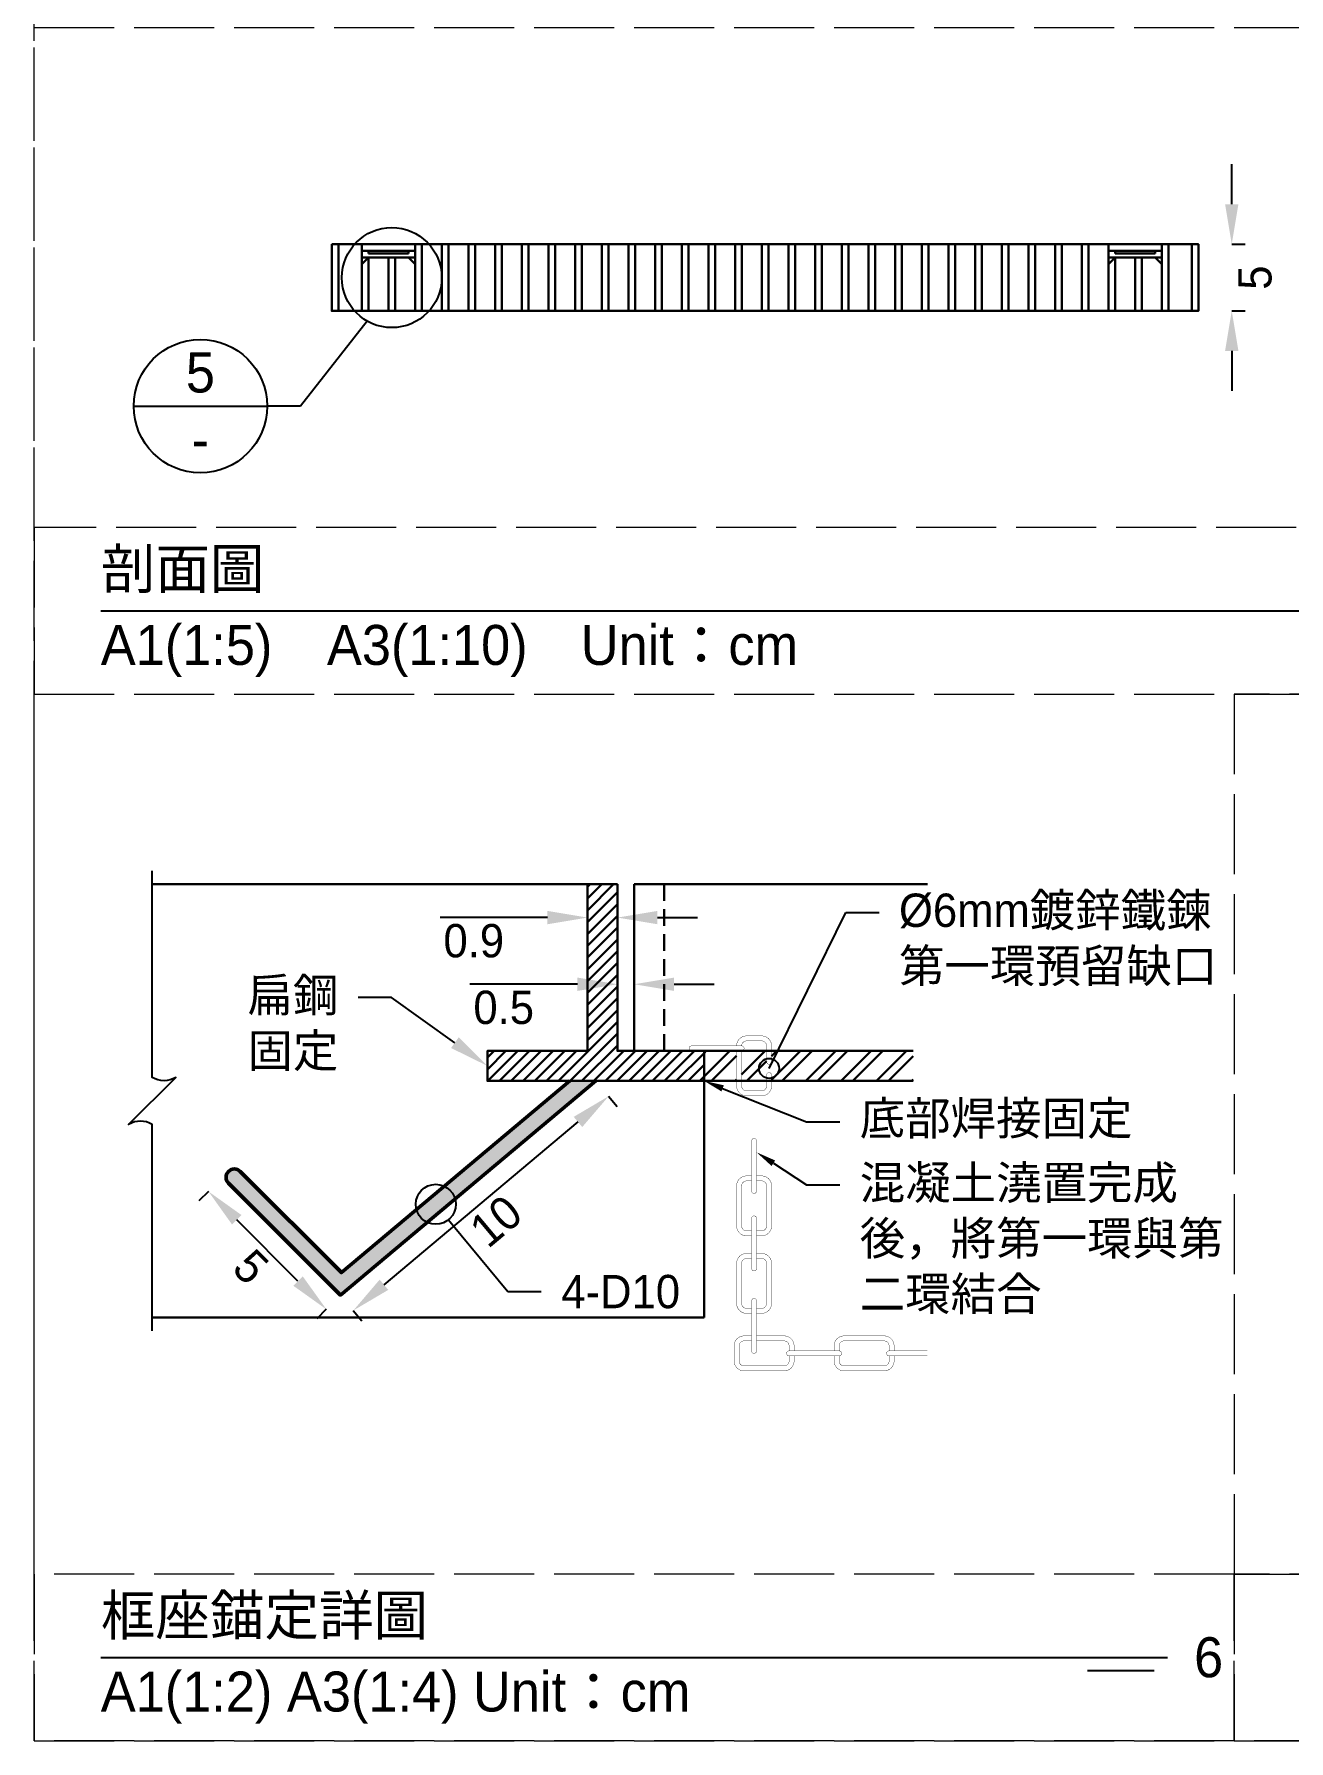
# Model space of a CAD drawing. Extents: x -2640 to 1802, y -2159 to 447.
# Drawn here: x -2640 to -2451.8, y -507 to -251 of the extents above; entities that cross this region are included whole.
import ezdxf
from ezdxf import colors
from ezdxf.entities.mleader import LeaderData, LeaderLine
from ezdxf.math import Vec2, Vec3

# ---------------------------------------------------------------- set-up
doc = ezdxf.new("R2010")
doc.units = 0
doc.header["$MEASUREMENT"] = 0
doc.linetypes.add('ACAD_ISO02W100', pattern=[15, 12, -3])
doc.linetypes.add('HIDDEN', pattern=[0.375, 0.25, -0.125])
doc.layers.add('一、4.基本-隱藏', color=9, linetype='ACAD_ISO02W100', lineweight=20, plot=False)
doc.layers.add('三、3.文字-註解文字', color=2, linetype='Continuous')
for name, color, linetype, lineweight in [('二、2.繪圖-施作項目', 181, 'Continuous', 30), ('二、5.繪圖-鋼筋', 60, 'Continuous', 50), ('二、6.繪圖-其他施作項目', 35, 'Continuous', 30)]:
    doc.layers.add(name, color=color, linetype=linetype, lineweight=lineweight)
doc.styles.add('次圖名(詳圖)', font='MS PGothic.ttf', dxfattribs={"height": 6})
doc.styles.add('註解文字(詳圖)', font='MS PGothic.ttf', dxfattribs={"height": 5})
doc.dimstyles.new('註解文字(詳圖)', dxfattribs={"dimtxt": 5, "dimasz": 6, "dimexe": 2, "dimexo": 5, "dimgap": 1, "dimtad": 2, "dimzin": 0, "dimdsep": 46, "dimtxsty": '註解文字(詳圖)', "dimcen": 0.1, "dimclrd": 144, "dimclre": 144, "dimclrt": 256, "dimadec": 0, "dimazin": 0, "dimtfac": 1, "dimtofl": 0, "dimtmove": 0, "dimatfit": 3, "dimfxlon": 1, "dimtolj": 1, "dimtzin": 0, "dimlwd": -1, "dimlwe": -1, "dimarcsym": 1})

# ---------------------------------------------------------------- blocks, each defined once
blk = doc.blocks.new('*D270')
at = {"layer": 'Defpoints', "color": 0, "transparency": 16777216}
for p in [(-2555.75, -408), (-2594.05, -440.14), (-2592.12, -442.44)]:
    blk.add_point(p, dxfattribs=at)
at = {"layer": '三、3.文字-註解文字', "color": 144, "transparency": 16777216}
for p, q in [((-2553.82, -410.3), (-2552.54, -411.83)), ((-2558.42, -414.15), (-2587.53, -438.58)), ((-2592.12, -442.44), (-2590.84, -443.97))]:
    blk.add_line(p, q, dxfattribs=at)
for points in [[(-2559.06, -413.39), (-2557.78, -414.92), (-2553.82, -410.3)], [(-2588.17, -437.81), (-2586.88, -439.35), (-2592.12, -442.44)]]:
    blk.add_solid(points, dxfattribs=at)
at = {"layer": '三、3.文字-註解文字', "transparency": 16777216, "insert": (-2570.72, -429.05), "char_height": 5, "attachment_point": 5, "rotation": 40, "style": '註解文字(詳圖)'}
blk.add_mtext('\\A1;10', dxfattribs=at)
blk = doc.blocks.new('*D271')
at = {"layer": 'Defpoints', "color": 0, "transparency": 16777216}
for p in [(-2613.85, -424.58), (-2611.73, -422.46), (-2594.05, -440.14)]:
    blk.add_point(p, dxfattribs=at)
at = {"layer": '三、3.文字-註解文字', "color": 144, "transparency": 16777216}
for p, q in [((-2613.85, -424.58), (-2615.27, -426)), ((-2600.42, -438.02), (-2609.61, -428.83)), ((-2596.17, -442.26), (-2597.59, -443.67))]:
    blk.add_line(p, q, dxfattribs=at)
for points in [[(-2608.9, -428.12), (-2610.32, -429.53), (-2613.85, -424.58)], [(-2599.71, -437.31), (-2601.12, -438.73), (-2596.17, -442.26)]]:
    blk.add_solid(points, dxfattribs=at)
at = {"layer": '三、3.文字-註解文字', "transparency": 16777216, "insert": (-2607.49, -435.9), "char_height": 5, "attachment_point": 5, "rotation": 315, "style": '註解文字(詳圖)'}
blk.add_mtext('\\A1;5', dxfattribs=at)
blk = doc.blocks.new('_DotBlank')
at = {"color": 0, "linetype": 'ByBlock', "lineweight": -2}
blk.add_line((-0.5, 0), (-1, 0), dxfattribs=at)
blk.add_circle((0, 0), 0.5, dxfattribs=at)
blk = doc.blocks.new('*D272')
at = {"layer": 'Defpoints', "color": 0, "transparency": 16777216}
for p in [(-2557, -378.5), (-2552.5, -378.5), (-2557, -383.5)]:
    blk.add_point(p, dxfattribs=at)
at = {"layer": '三、3.文字-註解文字', "color": 144, "transparency": 16777216}
for p, q in [((-2563, -383.5), (-2579.1, -383.5)), ((-2557, -383.5), (-2557, -385.5)), ((-2552.5, -383.5), (-2552.5, -385.5)), ((-2546.5, -383.5), (-2540.5, -383.5))]:
    blk.add_line(p, q, dxfattribs=at)
for points in [[(-2563, -382.5), (-2563, -384.5), (-2557, -383.5)], [(-2546.5, -382.5), (-2546.5, -384.5), (-2552.5, -383.5)]]:
    blk.add_solid(points, dxfattribs=at)
at = {"layer": '三、3.文字-註解文字', "transparency": 16777216, "insert": (-2574.05, -387), "char_height": 5, "attachment_point": 5, "style": '註解文字(詳圖)'}
blk.add_mtext('\\A1;0.9', dxfattribs=at)
blk = doc.blocks.new('*D273')
at = {"layer": 'Defpoints', "color": 0, "transparency": 16777216}
for p in [(-2552.5, -393.19), (-2552.5, -393.5), (-2550, -393.19)]:
    blk.add_point(p, dxfattribs=at)
at = {"layer": '三、3.文字-註解文字', "color": 144, "transparency": 16777216}
for p, q in [((-2558.5, -393.5), (-2574.62, -393.5)), ((-2552.5, -393.5), (-2552.5, -395.5)), ((-2550, -393.5), (-2550, -395.5)), ((-2544, -393.5), (-2538, -393.5))]:
    blk.add_line(p, q, dxfattribs=at)
for points in [[(-2558.5, -392.5), (-2558.5, -394.5), (-2552.5, -393.5)], [(-2544, -392.5), (-2544, -394.5), (-2550, -393.5)]]:
    blk.add_solid(points, dxfattribs=at)
at = {"layer": '三、3.文字-註解文字', "transparency": 16777216, "insert": (-2569.56, -397), "char_height": 5, "attachment_point": 5, "style": '註解文字(詳圖)'}
blk.add_mtext('\\A1;0.5', dxfattribs=at)
blk = doc.blocks.new('*D274')
at = {"layer": 'Defpoints', "color": 0, "transparency": 16777216}
for p in [(-2465.35, -282.5), (-2465.35, -292.5), (-2460.35, -292.5)]:
    blk.add_point(p, dxfattribs=at)
at = {"layer": '三、3.文字-註解文字', "color": 144, "transparency": 16777216}
for p, q in [((-2460.35, -276.5), (-2460.35, -270.5)), ((-2460.35, -282.5), (-2458.35, -282.5)), ((-2460.35, -292.5), (-2458.35, -292.5)), ((-2460.35, -298.5), (-2460.35, -304.5))]:
    blk.add_line(p, q, dxfattribs=at)
for points in [[(-2461.35, -276.5), (-2459.35, -276.5), (-2460.35, -282.5)], [(-2461.35, -298.5), (-2459.35, -298.5), (-2460.35, -292.5)]]:
    blk.add_solid(points, dxfattribs=at)
at = {"layer": '三、3.文字-註解文字', "transparency": 16777216, "insert": (-2456.85, -287.5), "char_height": 5, "attachment_point": 5, "rotation": 90, "style": '註解文字(詳圖)'}
blk.add_mtext('\\A1;5', dxfattribs=at)
blk = doc.blocks.new('_Small')
at = {"color": 0, "linetype": 'ByBlock', "lineweight": -2}
blk.add_circle((0, 0), 0.25, dxfattribs=at)
blk = doc.blocks.new('_None')

msp = doc.modelspace()

# ---------------------------------------------------------------- hatches: boundary and pattern name
at = {"layer": '二、2.繪圖-施作項目'}
h = msp.add_hatch(color=256, dxfattribs=at)
h.dxf.hatch_style = 1
h.paths.add_polyline_path([(-2583.847, -283.5), (-2589.847, -283.5), (-2589.847, -283.9), (-2583.847, -283.9)])
h = msp.add_hatch(color=256, dxfattribs=at)
h.dxf.hatch_style = 1
h.paths.add_polyline_path([(-2471.847, -283.5), (-2477.847, -283.5), (-2477.847, -283.9), (-2471.847, -283.9)])
h = msp.add_hatch(dxfattribs=at)
h.set_pattern_fill('ANSI31', color=256, scale=10)
h.set_pattern_definition([(45, (-2504.0652, 635.7088), (-0.8838835, 0.8838835), [])])
h.paths.add_polyline_path([(-2557, -403.5), (-2572, -403.5), (-2572, -408), (-2539.5, -408), (-2539.5, -403.5), (-2552.5, -403.5), (-2552.5, -378.5), (-2557, -378.5)])
at = {"layer": '二、5.繪圖-鋼筋'}
h = msp.add_hatch(color=256, dxfattribs=at)
h.dxf.hatch_style = 1
h.paths.add_polyline_path([(-2555.75, -408), (-2559.639, -408), (-2593.904, -436.752), (-2609.078, -421.578, 1), (-2610.846, -423.346), (-2594.052, -440.139)])
at = {"layer": '二、6.繪圖-其他施作項目'}
h = msp.add_hatch(dxfattribs=at)
h.set_pattern_fill('ANSI32', color=256, scale=10)
h.set_pattern_definition([(45, (-2504.0652, 635.709), (-2.65165, 2.65165), []), (45, (-2502.2975, 635.709), (-2.65165, 2.65165), [])])
h.paths.add_polyline_path([(-2530.125, -403.5), (-2533.875, -403.5), (-2533.875, -408), (-2530.125, -408)])
h.paths.add_polyline_path([(-2534.625, -403.5), (-2539.5, -403.5), (-2539.5, -408), (-2534.625, -408)])
h.paths.add_polyline_path([(-2508.135, -408), (-2508.135, -403.5), (-2529.375, -403.5), (-2529.375, -408)])

# ---------------------------------------------------------------- linework, layer by layer
at = {"layer": '一、4.基本-隱藏'}
for points in [[(-2640, 0), (-1860, 0), (-1860, -507), (-2640, -507)], [(-2640, -250), (-2405.693, -250), (-2405.693, -325), (-2640, -325)], [(-2640, -350), (-2405.693, -350), (-2405.693, -325), (-2640, -325)], [(-2640, -350), (-2460, -350), (-2460, -482), (-2640, -482)], [(-2079.693, -350), (-2460, -350), (-2460, -482), (-2079.693, -482)], [(-2640, -507), (-2460, -507), (-2460, -482), (-2640, -482)], [(-2460, -507), (-2079.693, -507), (-2079.693, -482), (-2460, -482)]]:
    msp.add_lwpolyline(points, close=True, dxfattribs=at)
at = {"layer": '三、3.文字-註解文字'}
for points in [[(-2625.058, -306.771), (-2605.058, -306.771)], [(-2630, -337.5), (-2415.693, -337.5)], [(-2630, -494.5), (-2470, -494.5)], [(-2472, -496.5), (-2482, -496.5)]]:
    msp.add_lwpolyline(points, dxfattribs=at)
msp.add_lwpolyline([(-2622.287, -445.5), (-2622.287, -414.536, 0.2828427), (-2625.822, -414.536), (-2618.751, -407.464, -0.2828427), (-2622.287, -407.464), (-2622.287, -376.5)], format="xyb", dxfattribs=at)
at = {"layer": '三、3.文字-註解文字', "color": 144}
msp.add_circle((-2586.347, -287.5), 7.5, dxfattribs=at)
at = {"layer": '三、3.文字-註解文字'}
msp.add_circle((-2615.058, -306.771), 10, dxfattribs=at)
at = {"layer": '二、2.繪圖-施作項目'}
for points in [[(-2595.347, -282.5), (-2595.347, -292.5)], [(-2594.347, -282.5), (-2594.347, -292.5)], [(-2590.847, -282.5), (-2590.847, -292.5)], [(-2590.847, -283.5), (-2582.847, -283.5)], [(-2589.847, -283.9), (-2589.847, -283.5)], [(-2589.847, -283.9), (-2583.847, -283.9)], [(-2583.847, -283.9), (-2583.847, -283.5)], [(-2582.847, -282.5), (-2582.847, -292.5)], [(-2581.847, -282.5), (-2581.847, -292.5)], [(-2578.847, -282.5), (-2578.847, -292.5)], [(-2577.847, -282.5), (-2577.847, -292.5)], [(-2574.847, -282.5), (-2574.847, -292.5)], [(-2573.847, -282.5), (-2573.847, -292.5)], [(-2570.847, -282.5), (-2570.847, -292.5)], [(-2569.847, -282.5), (-2569.847, -292.5)], [(-2566.847, -282.5), (-2566.847, -292.5)], [(-2565.847, -282.5), (-2565.847, -292.5)], [(-2562.847, -282.5), (-2562.847, -292.5)], [(-2561.847, -282.5), (-2561.847, -292.5)], [(-2558.847, -282.5), (-2558.847, -292.5)], [(-2557.847, -282.5), (-2557.847, -292.5)], [(-2554.847, -282.5), (-2554.847, -292.5)], [(-2553.847, -282.5), (-2553.847, -292.5)], [(-2550.847, -282.5), (-2550.847, -292.5)], [(-2549.847, -282.5), (-2549.847, -292.5)], [(-2546.847, -282.5), (-2546.847, -292.5)], [(-2545.847, -282.5), (-2545.847, -292.5)], [(-2542.847, -282.5), (-2542.847, -292.5)], [(-2541.847, -282.5), (-2541.847, -292.5)], [(-2538.847, -282.5), (-2538.847, -292.5)], [(-2537.847, -282.5), (-2537.847, -292.5)], [(-2534.847, -282.5), (-2534.847, -292.5)], [(-2533.847, -282.5), (-2533.847, -292.5)], [(-2530.847, -282.5), (-2530.847, -292.5)], [(-2529.847, -282.5), (-2529.847, -292.5)], [(-2526.847, -282.5), (-2526.847, -292.5)], [(-2525.847, -282.5), (-2525.847, -292.5)], [(-2522.847, -282.5), (-2522.847, -292.5)], [(-2521.847, -282.5), (-2521.847, -292.5)], [(-2518.847, -282.5), (-2518.847, -292.5)], [(-2517.847, -282.5), (-2517.847, -292.5)], [(-2514.847, -282.5), (-2514.847, -292.5)], [(-2513.847, -282.5), (-2513.847, -292.5)], [(-2510.847, -282.5), (-2510.847, -292.5)], [(-2509.847, -282.5), (-2509.847, -292.5)], [(-2506.847, -282.5), (-2506.847, -292.5)], [(-2505.847, -282.5), (-2505.847, -292.5)], [(-2502.847, -282.5), (-2502.847, -292.5)], [(-2501.847, -282.5), (-2501.847, -292.5)], [(-2498.847, -282.5), (-2498.847, -292.5)], [(-2497.847, -282.5), (-2497.847, -292.5)], [(-2494.847, -282.5), (-2494.847, -292.5)], [(-2493.847, -282.5), (-2493.847, -292.5)], [(-2490.847, -282.5), (-2490.847, -292.5)], [(-2489.847, -282.5), (-2489.847, -292.5)], [(-2486.847, -282.5), (-2486.847, -292.5)], [(-2485.847, -282.5), (-2485.847, -292.5)], [(-2482.847, -282.5), (-2482.847, -292.5)], [(-2481.847, -282.5), (-2481.847, -292.5)], [(-2478.847, -282.5), (-2478.847, -292.5)], [(-2478.847, -283.5), (-2470.847, -283.5)], [(-2477.847, -283.9), (-2477.847, -283.5)], [(-2477.847, -283.9), (-2471.847, -283.9)], [(-2471.847, -283.9), (-2471.847, -283.5)], [(-2470.847, -282.5), (-2470.847, -292.5)], [(-2469.847, -282.5), (-2469.847, -292.5)], [(-2466.347, -282.5), (-2466.347, -292.5)], [(-2465.347, -282.5), (-2465.347, -292.5)], [(-2590.847, -284.5), (-2582.847, -284.5)], [(-2589.847, -284.5), (-2590.847, -285.5)], [(-2589.847, -284.5), (-2589.847, -292.5)], [(-2586.847, -284.5), (-2586.847, -292.5)], [(-2585.847, -284.5), (-2585.847, -292.5)], [(-2583.847, -284.5), (-2582.847, -285.5)], [(-2478.847, -284.5), (-2470.847, -284.5)], [(-2477.847, -284.5), (-2478.847, -285.5)], [(-2477.847, -284.5), (-2477.847, -292.5)], [(-2474.847, -284.5), (-2474.847, -292.5)], [(-2473.847, -284.5), (-2473.847, -292.5)], [(-2471.847, -284.5), (-2470.847, -285.5)], [(-2557, -378.5), (-2622.287, -378.5)], [(-2539.5, -408), (-2539.5, -443.5)], [(-2539.5, -443.5), (-2622.287, -443.5)]]:
    msp.add_lwpolyline(points, dxfattribs=at)
for points in [[(-2595.347, -282.5), (-2465.347, -282.5), (-2465.347, -292.5), (-2595.347, -292.5)], [(-2552.5, -378.5), (-2557, -378.5), (-2557, -403.5), (-2572, -403.5), (-2572, -408), (-2539.5, -408), (-2539.5, -403.5), (-2552.5, -403.5)]]:
    msp.add_lwpolyline(points, close=True, dxfattribs=at)
at = {"layer": '二、5.繪圖-鋼筋'}
msp.add_lwpolyline([(-2559.639, -408), (-2593.904, -436.752), (-2609.078, -421.578, 1), (-2610.846, -423.346), (-2594.052, -440.139), (-2555.75, -408)], format="xyb", dxfattribs=at)
at = {"layer": '二、6.繪圖-其他施作項目'}
for points in [[(-2550, -403.5), (-2550, -378.5)], [(-2550, -378.5), (-2506, -378.5)], [(-2539.5, -403.5), (-2508.135, -403.5)], [(-2539.5, -408), (-2508.135, -408)]]:
    msp.add_lwpolyline(points, dxfattribs=at)
at = {"layer": '二、6.繪圖-其他施作項目', "linetype": 'HIDDEN', "ltscale": 10}
msp.add_lwpolyline([(-2545.5, -378.5), (-2545.5, -403.5)], dxfattribs=at)
at = {"layer": '二、6.繪圖-其他施作項目'}
for points in [[(-2533.875, -402.75, 0.05, 0.05, -0.4142136), (-2533.125, -402, 0.05, 0.05, 0), (-2530.875, -402, 0.05, 0.05, -0.4142136), (-2530.125, -402.75, 0.05, 0.05, 0), (-2530.125, -405.125, 0.05, 0.05, 1), (-2529.375, -405.125, 0.05, 0.05, 0), (-2529.375, -402.75, 0.05, 0.05, 0.4142136), (-2530.875, -401.25, 0.05, 0.05, 0), (-2533.125, -401.25, 0.05, 0.05, 0.4142136), (-2534.625, -402.75, 0, 0, 0)], [(-2534.625, -403.5, 0.05, 0.05, 0), (-2534.625, -408.75, 0.05, 0.05, 0.4142136), (-2533.125, -410.25, 0.05, 0.05, 0), (-2532.375, -410.25, 0.05, 0.05, 0), (-2530.875, -410.25, 0.05, 0.05, 0.4142136), (-2529.375, -408.75, 0.05, 0.05, 0), (-2529.375, -407.125, 0.05, 0.05, 1), (-2530.125, -407.125, 0.05, 0.05, 0), (-2530.125, -408.75, 0.05, 0.05, -0.4142136), (-2530.875, -409.5, 0.05, 0.05, 0), (-2531.625, -409.5, 0.05, 0.05, 0), (-2533.125, -409.5, 0.05, 0.05, -0.4142136), (-2533.875, -408.75, 0.05, 0.05, 0), (-2533.875, -403.5, 0, 0, 0)]]:
    msp.add_lwpolyline(points, format="xyseb", dxfattribs=at)
at = {"layer": '二、6.繪圖-其他施作項目', "const_width": 0.05}
for points in [[(-2533.875, -402.75), (-2541.375, -402.75, 1), (-2541.375, -403.5), (-2533.875, -403.5, 1)], [(-2532.375, -428.625), (-2532.375, -436.125, 1), (-2531.625, -436.125), (-2531.625, -428.625, 1)], [(-2532.375, -441), (-2532.375, -448.5, 1), (-2531.625, -448.5), (-2531.625, -441, 1)], [(-2526.75, -449.25), (-2519.25, -449.25, 1), (-2519.25, -448.5), (-2526.75, -448.5, 1)]]:
    msp.add_lwpolyline(points, format="xyb", close=True, dxfattribs=at)
at = {"layer": '二、6.繪圖-其他施作項目'}
msp.add_lwpolyline([(-2531.625, -417, 0.05, 0.05, 1), (-2532.375, -417, 0.05, 0.05, 0), (-2532.375, -424.5, 0.05, 0.05, 1), (-2531.625, -424.5, 0.05, 0.05, 0)], format="xyseb", close=True, dxfattribs=at)
at = {"layer": '二、6.繪圖-其他施作項目', "const_width": 0.05}
for points in [[(-2532.375, -431.25), (-2533.125, -431.25, -0.4142136), (-2534.625, -429.75), (-2534.625, -423.75, -0.4142136), (-2533.125, -422.25), (-2532.375, -422.25)], [(-2531.625, -422.25), (-2530.875, -422.25, -0.4142136), (-2529.375, -423.75), (-2529.375, -429.75, -0.4142136), (-2530.875, -431.25), (-2531.625, -431.25)], [(-2533.125, -430.5, -0.4142136), (-2533.875, -429.75), (-2533.875, -423.75, -0.4142136), (-2533.125, -423), (-2532.375, -423)], [(-2531.625, -423), (-2530.875, -423, -0.4142136), (-2530.125, -423.75), (-2530.125, -429.75, -0.4142136), (-2530.875, -430.5), (-2531.625, -430.5)], [(-2532.375, -442.875), (-2533.125, -442.875, -0.4142136), (-2534.625, -441.375), (-2534.625, -435.375, -0.4142136), (-2533.125, -433.875), (-2532.375, -433.875)], [(-2533.125, -442.125, -0.4142136), (-2533.875, -441.375), (-2533.875, -435.375, -0.4142136), (-2533.125, -434.625), (-2532.375, -434.625)], [(-2531.625, -433.875), (-2530.875, -433.875, -0.4142136), (-2529.375, -435.375), (-2529.375, -441.375, -0.4142136), (-2530.875, -442.875), (-2531.625, -442.875)], [(-2531.625, -434.625), (-2530.875, -434.625, -0.4142136), (-2530.125, -435.375), (-2530.125, -441.375, -0.4142136), (-2530.875, -442.125), (-2531.625, -442.125)], [(-2526, -449.25), (-2526, -450, -0.4142136), (-2527.5, -451.5), (-2533.5, -451.5, -0.4142136), (-2535, -450), (-2535, -447.75, -0.4142136), (-2533.5, -446.25), (-2532.375, -446.25)], [(-2526.75, -450, -0.4142136), (-2527.5, -450.75), (-2533.5, -450.75, -0.4142136), (-2534.25, -450), (-2534.25, -447.75, -0.4142136), (-2533.5, -447), (-2532.375, -447)], [(-2531.625, -446.25), (-2527.5, -446.25, -0.4142136), (-2526, -447.75), (-2526, -448.5)], [(-2531.625, -447), (-2527.5, -447, -0.4142136), (-2526.75, -447.75), (-2526.75, -448.5)], [(-2520, -448.5), (-2520, -447.75, -0.4142136), (-2518.5, -446.25), (-2512.5, -446.25, -0.4142136), (-2511, -447.75), (-2511, -448.5)], [(-2519.25, -448.5), (-2519.25, -447.75, -0.4142136), (-2518.5, -447), (-2512.5, -447, -0.4142136), (-2511.75, -447.75), (-2511.75, -448.5)], [(-2511, -449.25), (-2511, -450, -0.4142136), (-2512.5, -451.5), (-2518.5, -451.5, -0.4142136), (-2520, -450), (-2520, -449.25)], [(-2511.75, -450, -0.4142136), (-2512.5, -450.75), (-2518.5, -450.75, -0.4142136), (-2519.25, -450), (-2519.25, -449.25)], [(-2506, -448.5), (-2511.75, -448.5, 1), (-2511.75, -449.25), (-2506, -449.25)]]:
    msp.add_lwpolyline(points, format="xyb", dxfattribs=at)
for points in [[(-2532.375, -430.5), (-2533.125, -430.5)], [(-2532.375, -442.125), (-2533.125, -442.125)], [(-2526.75, -449.25), (-2526.75, -450)], [(-2511.75, -449.25), (-2511.75, -450)]]:
    msp.add_lwpolyline(points, dxfattribs=at)

# ---------------------------------------------------------------- texts
at = {"layer": '三、3.文字-註解文字', "char_height": 6}
for s, width, gutter_width, insert, attachment_point, style in [('5', 6.60394, 25, (-2615.058, -301.771), 5, '註解文字(詳圖)'), ('-', 6.60394, 25, (-2615.058, -311.771), 5, '註解文字(詳圖)'), ('剖面圖', 109.33936, 15, (-2630, -331.5), 4, '次圖名(詳圖)'), ('{\\fMS PGothic|b0|i0|c128|p34;A1(1:}5{\\fMS PGothic|b0|i0|c128|p34;)\u3000A3(1:}1{\\fMS PGothic|b0|i0|c128|p34;0)^IUnit：cm}', 136.03259, 15, (-2630, -343.5), 4, '次圖名(詳圖)'), ('框座錨定詳{\\fMS PGothic|b0|i0|c128|p34;圖}', 52.23532, 15, (-2630, -488.5), 4, '次圖名(詳圖)'), ('6', 3, 15, (-2466, -494.5), 4, '次圖名(詳圖)'), ('{\\fMS PGothic|b0|i0|c128|p34;A1(1:}2{\\fMS PGothic|b0|i0|c128|p34;) A3(1:}4{\\fMS PGothic|b0|i0|c128|p34;) Unit：cm}', 93.26158, 15, (-2630, -500.5), 4, '次圖名(詳圖)')]:
    msp.add_mtext_dynamic_manual_height_columns(s, width=width, gutter_width=gutter_width, heights=[0], dxfattribs=dict(at, insert=insert, attachment_point=attachment_point, style=style))

# ---------------------------------------------------------------- dimensions: what is measured, and where the dimension line sits
at = {"layer": '三、3.文字-註解文字'}
for p1, p2, distance, text, picture, middle in [((-2465.347, -282.5), (-2465.347, -292.5), 5, '5', '*D274', (-2456.847, -287.5)), ((-2552.5, -378.5), (-2557, -378.5), 5, '0.9', '*D272', (-2574.048, -387)), ((-2550, -393.187), (-2552.5, -393.187), 0.313, '0.5', '*D273', (-2569.562, -397)), ((-2555.75, -408), (-2594.052, -440.139), 3, '10', '*D270', (-2570.723, -429.049)), ((-2594.052, -440.139), (-2611.73, -422.462), 3, '5', '*D271', (-2607.487, -435.897))]:
    dim = msp.add_aligned_dim(p1=p1, p2=p2, distance=distance, text=text, dimstyle='註解文字(詳圖)', dxfattribs=at)
    dim.commit()
    dim.dimension.update_dxf_attribs({"geometry": picture, "text_midpoint": middle})

# ---------------------------------------------------------------- leaders
ml = msp.add_multileader_mtext('Standard', dxfattribs=at)
ml.set_content('{\\fMS PGothic|b0|i0|c128|p34; }', color=256, style='註解文字(詳圖)')
ml.set_leader_properties(color=144, linetype='ByLayer', lineweight=-1)
ml.set_arrow_properties(name='NONE')
ml.build(insert=Vec2(0, 0))
ml.multileader.update_dxf_attribs({"dogleg_length": 5, "arrow_head_size": 6})
ctx = ml.context
ctx.base_point, ctx.char_height, ctx.arrow_head_size, ctx.landing_gap_size, ctx.plane_origin = Vec3(-2613.274, -306.771), 5, 6, 3, Vec3(-2629.168, -330.336)
ctx.text_align_type = 2
notes = []
notes.append((ctx, [(1, (1, 1, 0), (-2600.058, -306.771), (-1, 0), 5, [(0, [(-2590.036, -294.03)], 0, [])])]))
ctx.mtext.insert, ctx.mtext.alignment, ctx.mtext.flow_direction = Vec3(-2608.058, -304.271), 3, 5
ml = msp.add_multileader_mtext('Standard', dxfattribs=at)
ml.set_content('%%C6mm鍍鋅鐵鍊\\P第一環預留缺口', color=256, style='註解文字(詳圖)')
ml.set_leader_properties(color=144, linetype='ByLayer', lineweight=-1)
ml.set_arrow_properties(name='SMALL')
ml.build(insert=Vec2(0, 0))
ml.multileader.update_dxf_attribs({"dogleg_length": 5, "arrow_head_size": 6})
ctx = ml.context
ctx.base_point, ctx.char_height, ctx.arrow_head_size, ctx.landing_gap_size, ctx.plane_origin = Vec3(-2513.264, -382.755), 5, 6, 3, Vec3(-2539.5, -350.683)
notes.append((ctx, [(0, (1, 1, 0), (-2518.264, -382.755), (1, 0), 5, [(0, [(-2529.75, -406.125)], 0, [])])]))
ctx.mtext.insert, ctx.mtext.flow_direction = Vec3(-2510.264, -379.9), 5
ml = msp.add_multileader_mtext('Standard', dxfattribs=at)
ml.set_content('扁鋼固定', color=256, style='註解文字(詳圖)')
ml.set_leader_properties(color=144, linetype='ByLayer', lineweight=-1)
ml.build(insert=Vec2(0, 0))
ml.multileader.update_dxf_attribs({"dogleg_length": 5, "arrow_head_size": 6})
ctx = ml.context
ctx.base_point, ctx.char_height, ctx.arrow_head_size, ctx.landing_gap_size, ctx.plane_origin = Vec3(-2610.955, -395.467), 5, 6, 3, Vec3(-2572, -405.75)
ctx.text_align_type = 1
notes.append((ctx, [(0, (1, 1, 0), (-2586.404, -395.467), (-1, 0), 5, [(0, [(-2572, -405.75)], 0, [])])]))
ctx.mtext.insert, ctx.mtext.width, ctx.mtext.alignment, ctx.mtext.flow_direction = Vec3(-2601.18, -392.626), 16.68274, 2, 5
ml = msp.add_multileader_mtext('Standard', dxfattribs=at)
ml.set_content('底部{\\fPMingLiU|b0|i0|c136|p18;焊}接固定', color=256, style='註解文字(詳圖)')
ml.set_leader_properties(color=144, linetype='ByLayer', lineweight=-1)
ml.build(insert=Vec2(0, 0))
ml.multileader.update_dxf_attribs({"dogleg_length": 5, "arrow_head_size": 3})
ctx = ml.context
ctx.base_point, ctx.char_height, ctx.arrow_head_size, ctx.landing_gap_size, ctx.plane_origin = Vec3(-2519.156, -414.161), 5, 3, 3, Vec3(-2539.5, -408)
notes.append((ctx, [(0, (1, 1, 0), (-2524.156, -414.161), (1, 0), 5, [(0, [(-2539.5, -408)], 0, [])])]))
ctx.mtext.insert, ctx.mtext.flow_direction = Vec3(-2516.156, -411.094), 5
ml = msp.add_multileader_mtext('Standard', dxfattribs=at)
ml.set_content('{\\fMS PGothic|b0|i0|c128|p34;混凝土澆置完成後，將第一環與第二環結合}', color=256, style='註解文字(詳圖)')
ml.set_leader_properties(color=144, linetype='ByLayer', lineweight=-1)
ml.build(insert=Vec2(0, 0))
ml.multileader.update_dxf_attribs({"dogleg_length": 5, "arrow_head_size": 3})
ctx = ml.context
ctx.base_point, ctx.char_height, ctx.arrow_head_size, ctx.landing_gap_size, ctx.plane_origin = Vec3(-2519.156, -423.575), 5, 3, 3, Vec3(-2539.5, -415.119)
notes.append((ctx, [(0, (1, 1, 0), (-2524.156, -423.575), (1, 0), 5, [(0, [(-2531.625, -418.711)], 0, [])])]))
ctx.mtext.insert, ctx.mtext.width, ctx.mtext.flow_direction = Vec3(-2516.156, -420.763), 59.37585, 5
ml = msp.add_multileader_mtext('Standard', dxfattribs=at)
ml.set_content('4-D10', color=256, style='註解文字(詳圖)')
ml.set_leader_properties(color=144, linetype='ByLayer', lineweight=-1)
ml.set_arrow_properties(name='DOTBLANK')
ml.build(insert=Vec2(0, 0))
ml.multileader.update_dxf_attribs({"dogleg_length": 5, "arrow_head_size": 6})
ctx = ml.context
ctx.base_point, ctx.char_height, ctx.arrow_head_size, ctx.landing_gap_size, ctx.plane_origin = Vec3(-2563.92, -439.601), 5, 6, 3, Vec3(-2578.949, -427.466)
notes.append((ctx, [(0, (1, 1, 0), (-2568.92, -439.601), (1, 0), 5, [(0, [(-2579.753, -426.509)], 0, [])])]))
ctx.mtext.insert, ctx.mtext.flow_direction = Vec3(-2560.92, -437.101), 5
for ctx, leaders in notes:
    for number, flags, end, landing, length, lines in leaders:
        leader = LeaderData()
        leader.index, (leader.has_last_leader_line, leader.has_dogleg_vector, leader.attachment_direction) = number, flags
        leader.last_leader_point, leader.dogleg_vector, leader.dogleg_length = Vec3(end), Vec3(landing), length
        for number, points, colour, breaks in lines:
            line = LeaderLine()
            line.index, line.vertices, line.color, line.breaks = number, Vec3.list(points), colors.encode_raw_color(colour), breaks
            leader.lines.append(line)
        ctx.leaders.append(leader)

doc.saveas('drawing.dxf')
